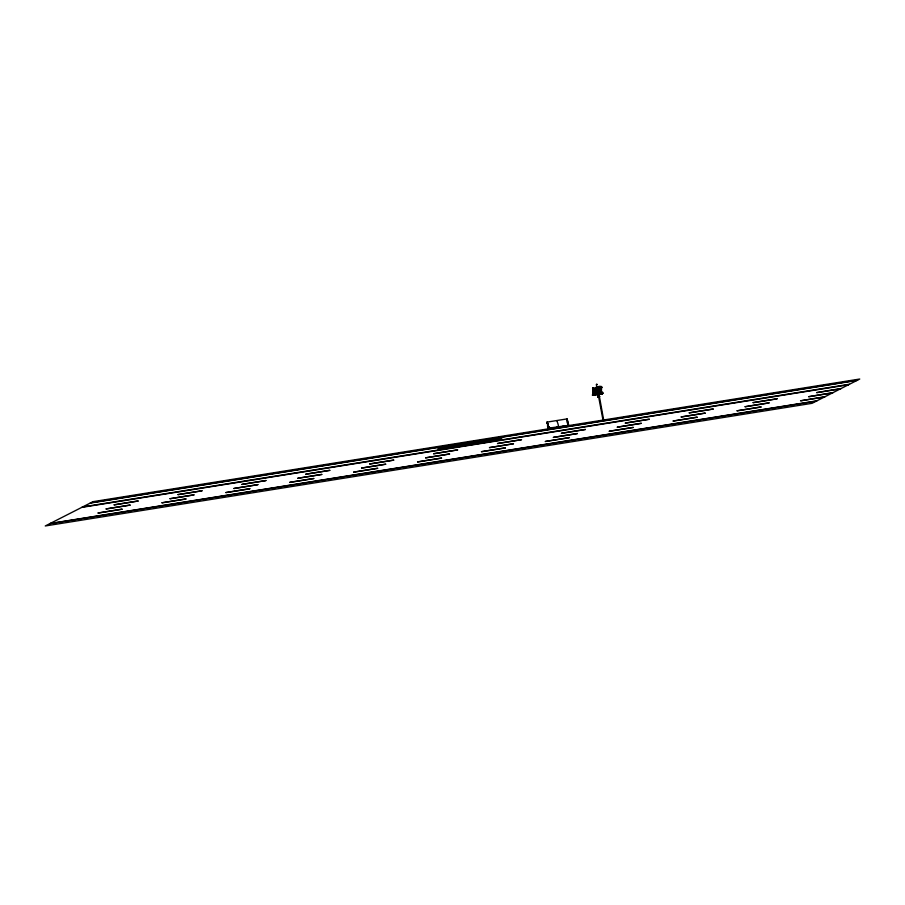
<?xml version="1.0" encoding="UTF-8"?>
<svg xmlns="http://www.w3.org/2000/svg" width="905" height="905" viewBox="0 0 905 905"><rect width="100%" height="100%" fill="white"/><g stroke="black" fill="none" stroke-linecap="round" stroke-linejoin="round"><path stroke-width="1.36" d="M601.486 387.374L601.52 386.559C598.952 384.998 590.965 390.372 592.707 387.974L592.673 389.184M601.327 393.347L600.841 393.992L601.327 387.204M602.458 393.019L601.225 393.766L602.606 393.189M602.673 392.351L602.153 393.698L602.764 393.392L593.261 395.123L593.465 393.913L602.673 392.351L602.244 393.766L592.492 395.259L593.895 394.557M592.707 388.222L593.397 388.596L592.707 388.222L592.684 395.293L592.605 394.682M593.047 393.392L600.796 392.295L593.047 393.392L593.171 395.214L593.386 388.437M593.058 392.962C612.775 387.283 589.325 398.551 593.137 390.134L600.886 389.037L593.137 390.134M593.148 389.704C612.346 384.489 591.101 393.788 593.194 388.143M593.884 394.365L593.567 388.912L600.354 387.826L600.264 393.019L593.431 394.014L593.341 395.1M593.601 393.845L593.725 389.026M593.85 393.698L593.963 389.093L600.004 388.121L599.879 392.725M594.642 393.573L594.845 388.946M595.524 393.426L595.648 388.822M595.592 393.415L595.716 388.811M596.395 393.29L596.576 388.664M598.137 393.008L598.341 388.392M599.201 388.256L599.019 392.872L599.664 392.657M600.06 392.815L600.185 387.996M601.418 386.978L601.316 393.913L601.486 387.532M600.897 387.397L601.497 387.102M547.898 429.128L548.373 428.178L568.713 425.339L567.096 418.891L547.265 422.069L547.208 423.472C548.668 422.669 546.711 426.413 548.023 427.318C550.625 426.481 546.79 427.68 547.898 429.128L568.713 425.339M602.436 392.476L602.244 393.766M594.099 392.216L594.687 394.818L594.461 392.046M598.239 394.003L598.567 395.304M567.933 423.97L567.401 420.565L567.311 422.522A2.195 0.781 81.4 0 1 567.367 423.155M594.099 392.17L593.872 392.34M593.793 394.591L592.492 395.259M598.375 393.754L597.854 394.06L598.929 393.505M598.352 396.401L599.449 396.164L598.499 396.503M547.208 423.472L547.095 422.149M547.287 423.902L548.079 423.631M547.729 427.375L548.962 426.843M597.13 387.815L597.617 387.566M597.526 387.826L597.04 387.668M601.52 386.559L601.474 387.781M593.488 394.094L593.906 394.885L602.877 393.449M592.402 394.761L593.748 394.116M594.947 394.32L596.791 394.026M597.798 393.754L598.601 393.551M601.961 393.551L601.735 392.318L601.655 393.709M599.257 394.094L599.291 392.476M598.035 396.82L598.024 395.372L598.273 396.695M598.047 396.198L599.608 396.537L597.82 396.944L599.608 396.537L599.065 395.202L597.786 395.496M547.31 422.081L547.367 423.393L547.989 423.212M597.82 396.944L598.465 396.333M558.634 427.07L558.204 424.683A2.206 0.611 80.9 0 1 557.966 423.834L556.937 420.848M549.109 427.228L548.272 427.511L548.43 428.37M596.508 384.568L597.142 384.421L596.35 384.568L603.001 420.101L603.658 419.965L598.861 393.505M596.802 384.263L596.7 384.286M567.039 418.925L567.107 420.259L566.835 419.264M568.012 424.388L568.035 425.305M592.911 389.071L601.723 387.657M601.735 392.318L598.669 392.804M548.136 428.981L567.82 425.836M90.805 502.784L857.578 380.134M90.262 503.056L857.035 380.405M82.672 506.924L849.444 384.274M81.801 507.366L848.585 384.716M840.983 388.584L816.593 392.634L840.553 388.799M832.962 392.668L808.561 396.718L832.532 392.883M824.941 396.752L800.54 400.802L824.5 396.978M50.126 523.486L816.91 400.836M49.583 523.769L816.367 401.119M548.181 427.126L547.57 423.744L547.977 427.205M548.668 426.889L548.362 426.255A2.195 0.781 81.4 0 1 548.091 425.418L547.706 423.687M548.837 427.273L549.222 428.461M592.617 394.863L593.103 394.852M601.418 386.582L601.621 387.679M599.596 392.691L599.065 393.019L599.359 392.442M597.956 393.675L598.182 395.361M568.102 424.343L568.261 425.192M567.311 420.621L567.593 422.918M547.039 422.183L547.276 423.438M548.057 427.624L548.215 428.484M597.379 388.539L597.255 393.143L597.458 388.528M92.966 501.675L45.25 525.975L812.034 403.325L859.75 379.025L92.966 501.675M98.091 513.011L122.051 509.187L98.091 513.011M106.123 508.927L130.082 505.092L106.123 508.927M114.143 504.843L138.103 501.008L114.143 504.843M161.995 502.795L185.955 498.96L161.995 502.795M170.016 498.712L193.975 494.877L170.016 498.712M178.047 494.616L202.007 490.793L178.047 494.616M225.888 492.569L249.848 488.745L225.888 492.569M233.92 488.485L257.88 484.65L233.92 488.485M241.94 484.401L265.9 480.566L241.94 484.401M289.792 482.354L313.752 478.519L289.792 482.354M297.813 478.27L321.773 474.435L297.813 478.27M305.833 474.175L329.805 470.351L305.833 474.175M353.685 472.127L377.645 468.304L353.685 472.127M361.706 468.043L385.677 464.208L361.706 468.043M369.738 463.96L393.698 460.125L369.738 463.96M417.59 461.912L441.55 458.077L417.59 461.912M425.61 457.828L449.57 453.993L425.61 457.828M433.631 453.733L457.602 449.909L433.631 453.733M481.483 451.685L505.443 447.862L481.483 451.685M489.503 447.602L513.474 443.767L489.503 447.602M497.535 443.518L521.495 439.683L497.535 443.518M545.376 441.47L569.347 437.635L545.376 441.47M553.408 437.387L577.367 433.552L553.408 437.387M561.428 433.291L585.399 429.468L561.428 433.291M609.28 431.244L633.24 427.42L609.28 431.244M617.3 427.16L641.272 423.325L617.3 427.16M625.332 423.076L649.292 419.241L625.332 423.076M673.173 421.029L697.144 417.194L673.173 421.029M681.205 416.945L705.165 413.11L681.205 416.945M689.225 412.85L713.185 409.026L689.225 412.85M737.077 410.802L761.037 406.978L737.077 410.802M745.098 406.718L769.069 402.883L745.098 406.718M753.13 402.635L777.09 398.8L753.13 402.635M472.025 442.556L437.907 448.778L467.681 444.774L501.8 438.552L472.025 442.556M471.482 442.839L445.894 447.5L493.813 439.83L471.482 442.839"/></g></svg>
